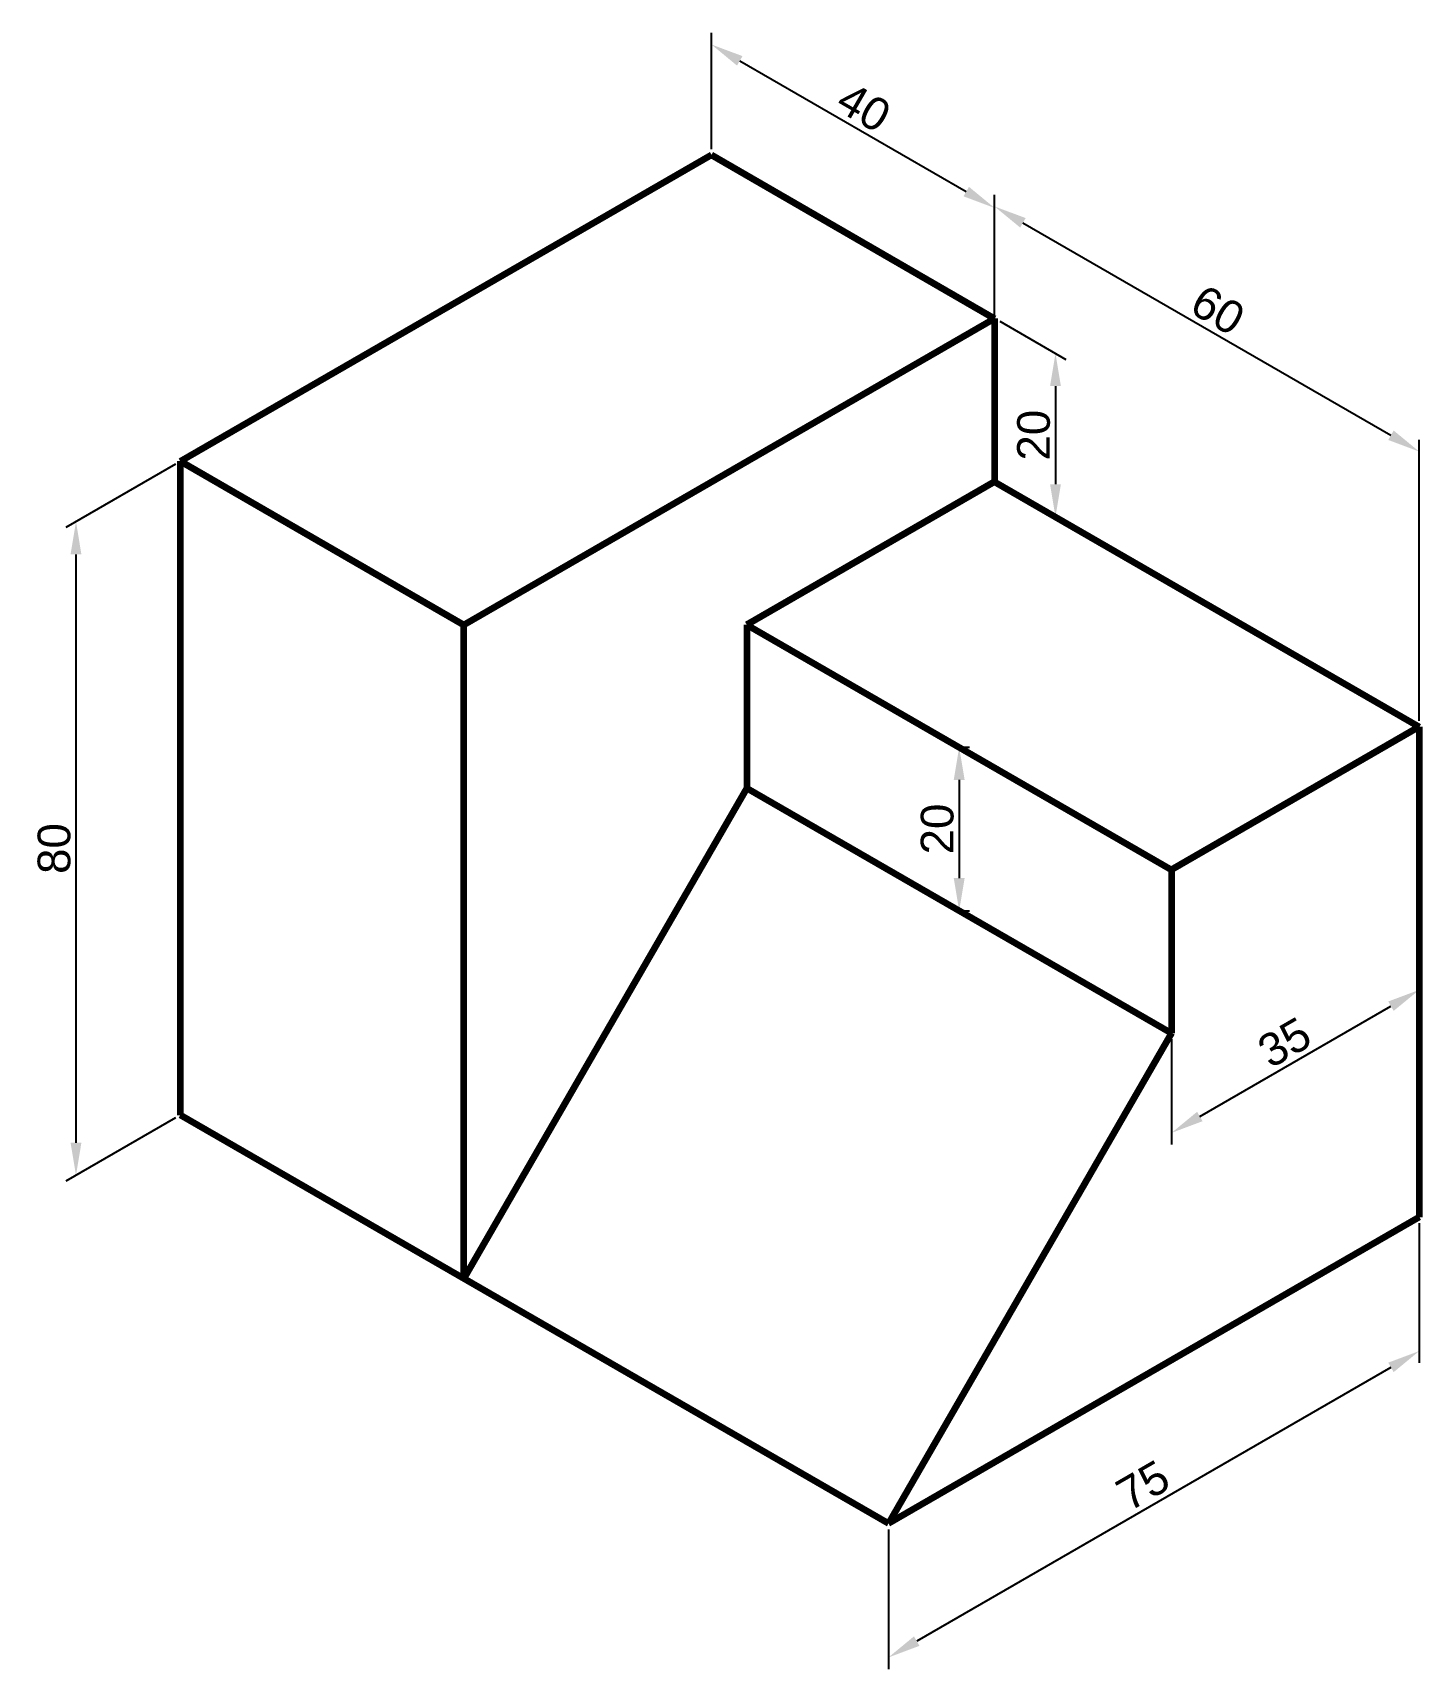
# Model space of a CAD drawing. Header units: millimetres. Extents: x -6 to 164, y 25 to 226.
import ezdxf

# ---------------------------------------------------------------- set-up
doc = ezdxf.new("R2010")
doc.units = ezdxf.units.MM
doc.layers.add('Dimensions', color=94, linetype='Continuous')
doc.layers.add('Figura', color=7, linetype='Continuous', lineweight=100)
doc.styles.get("Standard").update_dxf_attribs({"font": 'arial.ttf'})
doc.dimstyles.new('DAPC', dxfattribs={"dimtxt": 4, "dimasz": 4, "dimexe": 1.25, "dimexo": 0.625, "dimtad": 1, "dimtxsty": 'Standard', "dimcen": 2.5, "dimadec": 0, "dimazin": 0, "dimtfac": 1, "dimtmove": 0, "dimatfit": 3, "dimfxl": 1, "dimarcsym": 0})

# ---------------------------------------------------------------- blocks, each defined once
blk = doc.blocks.new('*D38')
at = {"layer": 'Defpoints', "color": 0, "transparency": 16777216}
for p in [(12.37, 173.06), (-0.43, 165.67), (12.37, 93.06)]:
    blk.add_point(p, dxfattribs=at)
at = {"layer": 'Dimensions', "color": 0, "lineweight": -2, "transparency": 16777216}
for p, q in [((11.74, 172.7), (-1.68, 164.95)), ((-0.43, 89.67), (-0.43, 161.67)), ((11.74, 92.7), (-1.68, 84.95))]:
    blk.add_line(p, q, dxfattribs=at)
at = {"layer": 'Dimensions', "color": 0, "transparency": 16777216}
for points in [[(-1.1, 161.67), (0.23, 161.67), (-0.43, 165.67)], [(-1.1, 89.67), (0.23, 89.67), (-0.43, 85.67)]]:
    blk.add_solid(points, dxfattribs=at)
at = {"layer": 'Dimensions', "color": 0, "transparency": 16777216, "insert": (-3.1, 125.67), "char_height": 4, "attachment_point": 5, "rotation": 90}
blk.add_mtext('80', dxfattribs=at)
blk = doc.blocks.new('*D39')
at = {"layer": 'Defpoints', "color": 0, "transparency": 16777216}
for p in [(77.32, 210.56), (111.96, 204.07), (111.96, 190.56)]:
    blk.add_point(p, dxfattribs=at)
at = {"layer": 'Dimensions', "color": 0, "lineweight": -2, "transparency": 16777216}
for p, q in [((77.32, 211.28), (77.32, 225.51)), ((80.78, 222.07), (108.5, 206.07)), ((111.96, 191.28), (111.96, 205.51))]:
    blk.add_line(p, q, dxfattribs=at)
at = {"layer": 'Dimensions', "color": 0, "transparency": 16777216}
for points in [[(81.12, 222.65), (80.45, 221.49), (77.32, 224.07)], [(108.83, 206.65), (108.16, 205.49), (111.96, 204.07)]]:
    blk.add_solid(points, dxfattribs=at)
at = {"layer": 'Dimensions', "color": 0, "transparency": 16777216, "insert": (95.97, 216.38), "char_height": 4, "attachment_point": 5, "rotation": 330}
blk.add_mtext('40', dxfattribs=at)
blk = doc.blocks.new('*D40')
at = {"layer": 'Defpoints', "color": 0, "transparency": 16777216}
for p in [(163.92, 174.25), (111.96, 170.56), (163.92, 140.56)]:
    blk.add_point(p, dxfattribs=at)
at = {"layer": 'Dimensions', "color": 0, "lineweight": -2, "transparency": 16777216}
for p, q in [((111.96, 171.28), (111.96, 205.69)), ((115.43, 202.25), (160.46, 176.25)), ((163.92, 141.28), (163.92, 175.69))]:
    blk.add_line(p, q, dxfattribs=at)
at = {"layer": 'Dimensions', "color": 0, "transparency": 16777216}
for points in [[(115.76, 202.83), (115.09, 201.67), (111.96, 204.25)], [(160.79, 176.83), (160.13, 175.67), (163.92, 174.25)]]:
    blk.add_solid(points, dxfattribs=at)
at = {"layer": 'Dimensions', "color": 0, "transparency": 16777216, "insert": (139.28, 191.56), "char_height": 4, "attachment_point": 5, "rotation": 330}
blk.add_mtext('60', dxfattribs=at)
blk = doc.blocks.new('*D41')
at = {"layer": 'Defpoints', "color": 0, "transparency": 16777216}
for p in [(111.96, 190.56), (111.96, 170.56), (119.41, 166.26)]:
    blk.add_point(p, dxfattribs=at)
at = {"layer": 'Dimensions', "color": 0, "lineweight": -2, "transparency": 16777216}
for p, q in [((112.59, 190.2), (120.66, 185.53)), ((119.41, 182.26), (119.41, 170.26)), ((112.59, 170.2), (120.66, 165.53))]:
    blk.add_line(p, q, dxfattribs=at)
at = {"layer": 'Dimensions', "color": 0, "transparency": 16777216}
for points in [[(118.75, 182.26), (120.08, 182.26), (119.41, 186.26)], [(118.75, 170.26), (120.08, 170.26), (119.41, 166.26)]]:
    blk.add_solid(points, dxfattribs=at)
at = {"layer": 'Dimensions', "color": 0, "transparency": 16777216, "insert": (116.75, 176.26), "char_height": 4, "attachment_point": 5, "rotation": 90}
blk.add_mtext('20', dxfattribs=at)
blk = doc.blocks.new('*D42')
at = {"layer": 'Defpoints', "color": 0, "transparency": 16777216}
for p in [(107.63, 138.06), (107.63, 118.06), (107.63, 118.06)]:
    blk.add_point(p, dxfattribs=at)
at = {"layer": 'Dimensions', "color": 0, "lineweight": -2, "transparency": 16777216}
for p, q in [((108.26, 138.06), (108.88, 138.06)), ((107.63, 134.06), (107.63, 122.06)), ((108.26, 118.06), (108.88, 118.06))]:
    blk.add_line(p, q, dxfattribs=at)
at = {"layer": 'Dimensions', "color": 0, "transparency": 16777216}
for points in [[(106.96, 134.06), (108.3, 134.06), (107.63, 138.06)], [(106.96, 122.06), (108.3, 122.06), (107.63, 118.06)]]:
    blk.add_solid(points, dxfattribs=at)
at = {"layer": 'Dimensions', "color": 0, "transparency": 16777216, "insert": (104.96, 128.06), "char_height": 4, "attachment_point": 5, "rotation": 90}
blk.add_mtext('20', dxfattribs=at)
blk = doc.blocks.new('*D43')
at = {"layer": 'Defpoints', "color": 0, "transparency": 16777216}
for p in [(163.92, 120.56), (163.92, 108.37), (133.61, 103.06)]:
    blk.add_point(p, dxfattribs=at)
at = {"layer": 'Dimensions', "color": 0, "lineweight": -2, "transparency": 16777216}
for p, q in [((163.92, 119.84), (163.92, 106.93)), ((137.08, 92.87), (160.46, 106.37)), ((133.61, 102.34), (133.61, 89.43))]:
    blk.add_line(p, q, dxfattribs=at)
at = {"layer": 'Dimensions', "color": 0, "transparency": 16777216}
for points in [[(160.13, 106.95), (160.79, 105.8), (163.92, 108.37)], [(136.74, 93.45), (137.41, 92.3), (133.61, 90.87)]]:
    blk.add_solid(points, dxfattribs=at)
at = {"layer": 'Dimensions', "color": 0, "transparency": 16777216, "insert": (147.43, 101.94), "char_height": 4, "attachment_point": 5, "rotation": 30}
blk.add_mtext('35', dxfattribs=at)
blk = doc.blocks.new('*D44')
at = {"layer": 'Defpoints', "color": 0, "transparency": 16777216}
for p in [(163.92, 80.56), (98.97, 43.06), (98.97, 26.67)]:
    blk.add_point(p, dxfattribs=at)
at = {"layer": 'Dimensions', "color": 0, "lineweight": -2, "transparency": 16777216}
for p, q in [((163.92, 79.84), (163.92, 62.72)), ((160.46, 62.17), (102.44, 28.67)), ((98.97, 42.34), (98.97, 25.22))]:
    blk.add_line(p, q, dxfattribs=at)
at = {"layer": 'Dimensions', "color": 0, "transparency": 16777216}
for points in [[(160.13, 62.75), (160.79, 61.59), (163.92, 64.17)], [(102.1, 29.25), (102.77, 28.09), (98.97, 26.67)]]:
    blk.add_solid(points, dxfattribs=at)
at = {"layer": 'Dimensions', "color": 0, "transparency": 16777216, "insert": (130.12, 47.72), "char_height": 4, "attachment_point": 5, "rotation": 30}
blk.add_mtext('75', dxfattribs=at)

msp = doc.modelspace()

# ---------------------------------------------------------------- linework, layer by layer
at = {"layer": 'Figura'}
for p, q in [((12.369, 173.058), (77.321, 210.558)), ((77.321, 210.558), (111.962, 190.558)), ((47.01, 153.058), (111.962, 190.558)), ((111.962, 190.558), (111.962, 170.558)), ((12.369, 93.058), (12.369, 173.058)), ((12.369, 173.058), (47.01, 153.058)), ((111.962, 170.558), (81.651, 153.058)), ((111.962, 170.558), (163.923, 140.558)), ((47.01, 73.058), (47.01, 153.058)), ((81.651, 153.058), (81.651, 133.058)), ((81.651, 153.058), (133.612, 123.058)), ((163.923, 140.558), (133.612, 123.058)), ((163.923, 140.558), (163.923, 80.558)), ((81.651, 133.058), (47.01, 73.058)), ((81.651, 133.058), (133.612, 103.058)), ((133.612, 123.058), (133.612, 103.058)), ((133.612, 103.058), (98.971, 43.058)), ((98.971, 43.058), (12.369, 93.058)), ((163.923, 80.558), (98.971, 43.058)), ((98.971, 43.058), (47.01, 73.058))]:
    msp.add_line(p, q, dxfattribs=at)

# ---------------------------------------------------------------- dimensions: what is measured, and where the dimension line sits
at = {"layer": 'Dimensions'}
for p1, p2, distance, picture, middle in [((77.321, 210.558), (111.962, 190.558), 11.701, '*D39', (95.975, 216.379)), ((111.962, 170.558), (163.923, 140.558), 29.179, '*D40', (139.276, 191.561)), ((133.612, 103.058), (163.923, 120.558), -10.552, '*D43', (147.433, 101.935)), ((163.923, 80.558), (98.971, 43.058), 14.195, '*D44', (130.118, 47.721))]:
    dim = msp.add_aligned_dim(p1=p1, p2=p2, distance=distance, dimstyle='DAPC', dxfattribs=at)
    dim.commit()
    dim.dimension.update_dxf_attribs({"geometry": picture, "text_midpoint": middle})
for base, p1, p2, picture, middle in [((119.413, 166.256), (111.962, 190.558), (111.962, 170.558), '*D41', (116.745, 176.256)), ((-0.433, 165.667), (12.369, 93.058), (12.369, 173.058), '*D38', (-3.1, 125.667)), ((107.632, 118.058), (107.632, 138.058), (107.632, 118.058), '*D42', (104.964, 128.058))]:
    dim = msp.add_linear_dim(base=base, p1=p1, p2=p2, angle=90, dimstyle='DAPC', dxfattribs=at)
    dim.commit()
    dim.dimension.update_dxf_attribs({"geometry": picture, "text_midpoint": middle})

doc.saveas('drawing.dxf')
